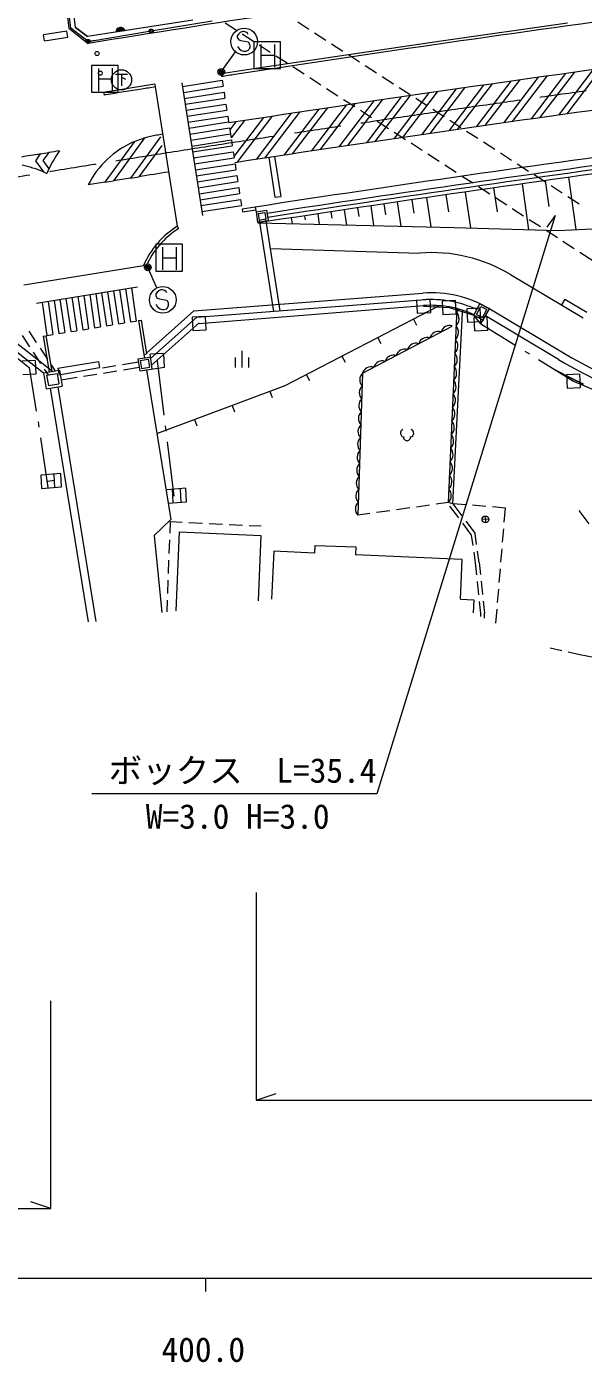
# Model space of a CAD drawing. Units: millimetres, scale not verified. Extents: x 40000 to 680000, y 20000 to 380000.
# Drawn here: x 454668 to 496202, y 198715 to 298341 of the extents above; entities that cross this region are included whole.
import ezdxf
from ezdxf.enums import TextEntityAlignment as Align

# ---------------------------------------------------------------- set-up
doc = ezdxf.new("R2010")
doc.units = ezdxf.units.MM
doc.header["$LTSCALE"] = 1000
doc.header["$PDMODE"] = 32
doc.header["$PDSIZE"] = 500
doc.linetypes.add('CHAIN', pattern=[18.5, 12, -1.5, 3.5, -1.5])
for name, color, linetype, lineweight in [('M-BGD', 7, 'Continuous', 13), ('M-BGD-EXST', 7, 'Continuous', 13), ('M-BMK', 2, 'CHAIN', 13), ('M-BMK-ROW', 30, 'Continuous', 13), ('M-STR-HTXT', 7, 'Continuous', 13), ('M-STR-STRC', 7, 'Continuous', 13), ('M-STR-STRD', 7, 'Continuous', 13), ('M-TTL-BAND', 7, 'Continuous', 13)]:
    doc.layers.add(name, color=color, linetype=linetype, lineweight=lineweight)
doc.styles.add('ＭＳ ゴシック', font='')
doc.styles.get('ＭＳ ゴシック').set_extended_font_data('MS Gothic')

msp = doc.modelspace()

# ---------------------------------------------------------------- linework, layer by layer
at = {"layer": 'M-BGD'}
for p, q in [((456659, 307977), (457810, 298228)), ((457810, 298228), (459250, 297100)), ((458306, 298292), (459213, 297602)), ((459398, 297273), (463808, 297999)), ((464104, 298047), (468515, 298773)), ((469485, 298621), (470325, 298079)), ((474893, 298700), (475733, 298157)), ((476153, 297886), (476993, 297343)), ((495030, 298606), (485608, 297272)), ((459775, 297320), (459250, 297249)), ((470745, 297807), (471585, 297265)), ((485608, 297272), (471755, 295212)), ((472005, 296993), (472845, 296451)), ((477413, 297072), (478253, 296529)), ((473265, 296180), (474105, 295637)), ((478673, 296258), (479513, 295715)), ((471755, 295212), (469185, 294817)), ((474525, 295366), (475365, 294823)), ((479933, 295444), (480773, 294901)), ((464227, 294044), (460410, 293427)), ((464227, 294044), (464259, 293846)), ((469185, 294817), (469215, 294620)), ((475785, 294552), (476625, 294009)), ((481193, 294630), (482033, 294087)), ((460410, 293427), (460442, 293240)), ((477045, 293738), (477885, 293195)), ((478305, 292924), (479145, 292381)), ((482453, 293816), (483293, 293274)), ((483713, 293002), (484552, 292460)), ((479565, 292110), (480405, 291568)), ((484972, 292188), (485812, 291646)), ((480825, 291296), (481665, 290754)), ((486232, 291374), (487072, 290832)), ((482085, 290482), (482925, 289940)), ((487492, 290561), (488332, 290018)), ((483345, 289668), (484185, 289126)), ((488752, 289747), (489592, 289204)), ((490012, 288933), (490852, 288390)), ((484605, 288855), (485445, 288312)), ((485865, 288041), (486705, 287498)), ((491272, 288119), (492112, 287576)), ((487125, 287227), (487965, 286684)), ((492532, 287305), (493372, 286762)), ((495103, 287106), (495647, 283207)), ((487391, 286011), (487779, 283329)), ((488385, 286413), (489225, 285870)), ((489512, 286316), (489767, 284533)), ((491632, 286618), (492116, 283202)), ((493368, 286863), (493639, 284935)), ((493792, 286491), (494632, 285948)), ((480337, 284978), (480556, 283503)), ((481326, 285125), (481447, 284302)), ((482315, 285271), (482583, 283456)), ((483408, 285432), (483555, 284431)), ((484502, 285592), (484822, 283404)), ((485947, 285802), (486131, 284533)), ((489645, 285599), (490485, 285056)), ((495052, 285677), (495892, 285135)), ((471726, 284889), (470746, 284730)), ((470746, 284730), (470778, 284533)), ((470778, 284533), (471758, 284691)), ((471726, 284889), (471780, 284543)), ((471780, 284543), (472570, 284664)), ((471780, 284543), (471901, 283752)), ((471951, 284417), (472445, 284493)), ((471951, 284417), (472027, 283923)), ((472027, 283923), (472521, 283999)), ((472445, 284493), (472521, 283999)), ((473576, 277144), (472521, 283999)), ((472570, 284664), (472692, 283874)), ((474403, 284085), (474471, 283644)), ((475392, 284235), (475439, 283928)), ((476381, 284385), (476500, 283597)), ((477370, 284534), (477442, 284054)), ((478358, 284682), (478528, 283550)), ((479347, 284830), (479445, 284179)), ((490905, 284785), (491745, 284242)), ((492165, 283971), (493005, 283429)), ((465897, 283451), (466003, 283281)), ((471901, 283752), (472692, 283874)), ((471909, 283703), (486555, 283364)), ((472027, 283923), (473076, 277106)), ((486555, 283364), (494318, 283138)), ((493425, 283157), (494265, 282615)), ((494318, 283138), (498701, 283364)), ((494685, 282343), (495525, 281801)), ((472861, 281792), (483986, 281455)), ((495945, 281529), (496982, 280859)), ((463384, 280527), (463567, 280447)), ((490758, 279865), (496202, 276618)), ((467150, 277151), (484216, 278464)), ((467357, 276666), (484764, 278022)), ((494830, 278019), (494574, 277590)), ((494830, 278019), (496458, 277048)), ((450445, 277478), (456610, 272620)), ((467150, 277151), (463607, 273990)), ((467534, 276209), (484290, 277536)), ((486765, 277317), (486126, 262845)), ((486462, 262760), (487190, 277017)), ((487190, 277017), (487205, 277189)), ((488039, 276817), (488491, 277675)), ((488242, 276880), (488554, 277472)), ((488490, 277676), (489199, 277302)), ((488554, 277472), (488996, 277240)), ((488556, 276172), (489199, 277302)), ((488684, 276647), (488996, 277240)), ((489222, 277289), (494854, 273929)), ((450311, 276947), (455928, 272522)), ((463010, 276422), (463207, 276454)), ((463010, 276422), (463419, 273897)), ((463207, 276454), (463617, 273928)), ((467357, 276666), (463879, 273562)), ((467541, 276248), (463961, 273059)), ((479735, 272499), (486427, 276016)), ((483525, 276523), (483754, 276079)), ((488039, 276817), (488747, 276444)), ((488242, 276880), (488684, 276647)), ((494358, 273527), (488914, 276773)), ((454323, 275305), (454876, 274472)), ((454833, 275621), (455386, 274788)), ((455905, 275257), (456102, 275289)), ((455905, 275257), (456338, 272588)), ((456102, 275289), (456535, 272620)), ((480860, 275145), (481090, 274701)), ((455152, 274056), (455705, 273223)), ((455663, 274371), (456216, 273538)), ((470714, 274167), (470714, 272917)), ((456493, 273122), (456779, 272690)), ((461321, 273039), (460334, 272879)), ((463008, 273312), (461814, 273119)), ((462966, 273559), (463856, 273703)), ((462966, 273559), (463110, 272670)), ((463138, 273435), (463730, 273531)), ((463138, 273435), (463234, 272843)), ((463419, 273897), (463617, 273928)), ((463419, 273897), (463470, 273641)), ((463730, 273531), (463826, 272939)), ((463856, 273903), (464000, 272815)), ((470214, 273667), (470214, 272917)), ((471214, 273667), (471214, 272917)), ((478195, 273768), (478425, 273323)), ((455925, 272521), (457110, 272713)), ((455928, 272522), (456120, 271337)), ((455982, 272806), (456269, 272374)), ((456155, 272356), (456945, 272484)), ((456155, 272356), (456283, 271566)), ((456945, 272484), (457073, 271694)), ((457110, 272713), (457302, 271529)), ((458424, 272163), (457231, 271970)), ((459904, 272404), (458917, 272244)), ((461385, 272644), (460398, 272484)), ((463072, 272918), (461879, 272724)), ((463110, 272670), (464952, 272956)), ((463234, 272843), (463826, 272939)), ((463605, 272751), (465418, 261575)), ((475530, 272390), (475760, 271945)), ((479735, 272499), (479379, 261903)), ((456118, 271337), (457302, 271529)), ((456283, 271566), (457073, 271694)), ((456414, 271385), (459243, 253941)), ((459846, 253969), (457006, 271481)), ((472806, 271145), (472981, 270677)), ((469997, 270093), (470172, 269625)), ((467187, 269041), (467362, 268573)), ((480276, 262029), (479379, 261903)), ((481762, 262236), (480772, 262098)), ((483248, 262443), (482257, 262305)), ((484733, 262651), (483743, 262513)), ((486126, 262845), (485228, 262720)), ((486462, 262760), (486126, 262845)), ((486221, 262581), (486880, 261701)), ((486462, 262760), (487143, 261850)), ((487433, 262681), (486462, 262760)), ((488928, 262559), (487932, 262640)), ((490398, 262439), (489427, 262518)), ((490309, 261378), (490398, 262439)), ((495866, 262265), (496616, 261265)), ((465418, 261575), (464172, 260381)), ((465361, 260556), (465394, 261432)), ((465394, 261432), (466279, 261389)), ((466778, 261364), (467777, 261315)), ((468276, 261291), (469275, 261242)), ((469774, 261218), (470773, 261169)), ((471273, 261144), (472158, 261101)), ((487179, 261301), (487838, 260421)), ((487442, 261450), (488124, 260540)), ((489147, 261606), (488648, 261581)), ((488885, 261843), (488911, 261344)), ((464172, 260381), (464753, 254637)), ((465304, 259057), (465342, 260057)), ((465832, 254769), (466065, 260665)), ((466065, 260665), (472129, 260378)), ((472129, 260378), (471936, 255513)), ((487838, 260421), (487951, 259632)), ((488243, 259710), (488124, 260540)), ((490183, 259883), (490267, 260879)), ((473108, 259211), (472937, 255635)), ((476143, 259078), (473108, 259211)), ((476170, 259650), (476143, 259078)), ((476170, 259650), (479235, 259551)), ((479235, 259551), (479206, 258943)), ((488023, 259137), (488136, 258349)), ((488434, 258386), (488315, 259215)), ((490058, 258388), (490141, 259385)), ((465248, 257558), (465285, 258558)), ((487174, 258594), (479206, 258943)), ((487029, 255646), (487174, 258594)), ((488136, 258349), (488230, 257454)), ((488434, 258386), (488528, 257482)), ((465191, 256060), (465229, 257059)), ((489932, 256893), (490016, 257890)), ((488281, 256957), (488385, 255962)), ((488580, 256985), (488684, 255990)), ((489806, 255399), (489890, 256395)), ((465139, 254684), (465172, 255560)), ((487029, 255646), (488027, 255579)), ((488027, 255579), (487980, 254611)), ((488437, 255465), (488530, 254570)), ((488736, 255493), (488830, 254589)), ((488530, 254570), (488535, 254358)), ((488839, 254220), (488830, 254589)), ((489675, 253839), (489764, 254900)), ((494588, 251794), (493729, 251992)), ((495935, 251482), (495075, 251681)), ((496981, 251294), (495935, 251482))]:
    msp.add_line(p, q, dxfattribs=at)
for points in [[(459250, 297249), (457957, 298234), (456642, 309113), (455515, 311972), (456478, 313865)], [(467075, 298826), (459213, 297602), (458306, 298292), (457717, 303282)], [(464377, 267990), (473958, 271577), (485479, 277534)], [(493949, 272839), (493965, 272831), (493981, 272822), (493996, 272813), (494012, 272805), (494028, 272796), (494044, 272787), (494060, 272779), (494076, 272770), (494091, 272761), (494107, 272753), (494123, 272744), (494139, 272736), (494155, 272727), (494171, 272719), (494187, 272710), (494203, 272701), (494218, 272693), (494234, 272684), (494250, 272676), (494266, 272667), (494282, 272659), (494298, 272650), (494314, 272642), (494330, 272633), (494346, 272625), (494362, 272616), (494378, 272608), (494393, 272599), (494409, 272591), (494425, 272582), (494441, 272574), (494457, 272565), (494473, 272557), (494489, 272549), (494505, 272540), (494521, 272532), (494537, 272523), (494553, 272515), (494569, 272507), (494585, 272498), (494601, 272490), (494617, 272481), (494633, 272473), (494649, 272465), (494665, 272456), (494681, 272448), (494697, 272440), (494713, 272431), (494729, 272423), (494745, 272415), (494761, 272406), (494777, 272398), (494793, 272390), (494809, 272382), (494825, 272373), (494841, 272365), (494857, 272357), (494873, 272349), (494889, 272340), (494905, 272332), (494921, 272324), (494937, 272316), (494953, 272307), (494969, 272299), (494985, 272291), (495001, 272283), (495017, 272275), (495033, 272266), (495049, 272258), (495065, 272250), (495082, 272242), (495098, 272234), (495114, 272226), (495130, 272218), (495146, 272209), (495162, 272201), (495178, 272193), (495194, 272185), (495210, 272177), (495226, 272169), (495243, 272161), (495259, 272153), (495275, 272145), (495291, 272137), (495307, 272129), (495323, 272121), (495339, 272112), (495355, 272104), (495372, 272096), (495388, 272088), (495404, 272080), (495420, 272072), (495436, 272064), (495452, 272056), (495468, 272048), (495485, 272041), (495501, 272033), (495517, 272025), (495533, 272017), (495549, 272009), (495565, 272001), (495582, 271993), (495598, 271985), (495614, 271977), (495630, 271969), (495646, 271961), (495663, 271953), (495679, 271945), (495695, 271938), (495711, 271930), (495727, 271922), (495744, 271914), (495760, 271906), (495776, 271898), (495792, 271891), (495808, 271883), (495825, 271875), (495841, 271867), (495857, 271859), (495873, 271852), (495890, 271844), (495906, 271836), (495922, 271828), (495938, 271820), (495955, 271813), (495971, 271805), (495987, 271797), (496003, 271789), (496020, 271782), (496036, 271774), (496052, 271766), (496069, 271759), (496085, 271751), (496101, 271743), (496117, 271736), (496134, 271728), (496150, 271720), (496166, 271713), (496183, 271705), (496199, 271697), (496215, 271690)]]:
    msp.add_lwpolyline(points, dxfattribs=at)
for centre, radius in [((463956, 298023), 150), ((463956, 298023), 120), ((463956, 298023), 100), ((459250, 297249), 150), ((459250, 297249), 120), ((459250, 297249), 100), ((459917, 296342), 150), ((460159, 294876), 150), ((488898, 261593), 250)]:
    msp.add_circle(centre, radius, dxfattribs=at)
for centre, radius, start, end in [((725782, -1365673), 1684000, 98.61912, 99.10669), ((725782, -1365673), 1680000, 97.65574, 98.7504), ((461670, 297930), 354, 17.64472, 180.0499), ((461670, 297930), 283, 19.86876, 177.82586), ((461670, 297930), 212, 23.61509, 174.07954), ((461670, 297930), 142, 31.32682, 166.36781), ((461670, 297930), 100, 41.64448, 156.05014), ((725782, -1365673), 1680000, 98.7504, 98.7845), ((725782, -1365673), 1680000, 99.08257, 99.08739), ((725782, -1365673), 1680000, 98.98969, 99.08257), ((725782, -1365673), 1680000, 98.95559, 98.98969), ((725782, -1365673), 1670000, 97.65574, 98.75035), ((725782, -1365673), 1668800, 97.67959, 98.75035), ((725782, -1365673), 1669400, 97.67967, 98.72289), ((725782, -1365673), 1669100, 97.67963, 98.72289), ((469348, 277943), 6500, 156.57417, 156.57417), ((469348, 277943), 6500, 122.06862, 156.57417), ((469348, 277943), 6300, 122.06862, 156.57417), ((484868, 269989), 11500, 59.18668, 94.39672), ((484868, 269989), 8500, 59.18668, 94.39672), ((484868, 269989), 8000, 64.91867, 94.39672), ((484868, 269989), 7570, 65.07118, 94.39672), ((486187, 276555), 744, 314.44435, 40.49736), ((486232, 277569), 744, 314.44334, 336.58027), ((486222, 275391), 658, 71.84053, 163.60794), ((486143, 275541), 744, 314.44334, 40.49776), ((484549, 274512), 658, 71.84053, 163.60794), ((485385, 274951), 658, 71.84063, 163.60729), ((486098, 274528), 744, 314.44409, 40.49757), ((482876, 273633), 658, 71.84053, 163.60794), ((483712, 274072), 658, 71.84063, 163.60729), ((486053, 273514), 744, 314.44334, 40.49776), ((514387, 307107), 38500, 239.18668, 276.47707), ((481203, 272753), 658, 71.84096, 163.60751), ((482039, 273193), 658, 71.84091, 163.60675), ((486008, 272500), 744, 314.4436, 40.49755), ((514387, 307107), 39100, 239.18668, 262.42645), ((480199, 272002), 681, 132.99856, 223.15548), ((480366, 272314), 658, 71.84106, 163.60686), ((480166, 271038), 681, 132.99837, 223.15562), ((485963, 271486), 744, 314.44409, 40.49757), ((480134, 270075), 681, 132.99833, 223.1563), ((485919, 270473), 744, 314.44334, 40.49776), ((480102, 269112), 681, 132.99837, 223.15562), ((485874, 269459), 744, 314.44334, 40.49776), ((480069, 268149), 681, 132.99856, 223.15548), ((482849, 268031), 299, 113.44836, 257.2818), ((483250, 268031), 299, 282.7182, 66.55164), ((485829, 268445), 744, 314.44409, 40.49757), ((480037, 267185), 681, 132.99837, 223.15562), ((483049, 267723), 267, 176.52859, 3.47141), ((485784, 267431), 744, 314.4436, 40.49755), ((480005, 266222), 681, 132.99856, 223.15548), ((485740, 266417), 744, 314.44409, 40.49757), ((479972, 265259), 681, 132.99837, 223.15562), ((485695, 265404), 744, 314.44334, 40.49776), ((479940, 264295), 681, 132.99856, 223.15548), ((485650, 264390), 744, 314.44334, 40.49776), ((479908, 263332), 681, 132.99837, 223.15562), ((485605, 263376), 744, 314.44435, 40.49736), ((479875, 262369), 681, 132.99856, 223.15548)]:
    msp.add_arc(centre, radius, start, end, dxfattribs=at)
at = {"layer": 'M-BGD-EXST'}
for p, q in [((461291, 294793), (462191, 294793)), ((461741, 294793), (461741, 293930)), ((461741, 294568), (462041, 294418))]:
    msp.add_line(p, q, dxfattribs=at)
msp.add_circle((461741, 294380), 750, dxfattribs=at)
at = {"layer": 'M-BMK'}
msp.add_arc((725782, -1365673), 1675000, 96.1427, 100.68037, dxfattribs=at)
at = {"layer": 'M-BMK-ROW'}
for p, q in [((483765, 277970), (483817, 276971)), ((484816, 277023), (484764, 278022)), ((483817, 276971), (484816, 277023)), ((484290, 277496), (486198, 277400)), ((486671, 277925), (485673, 277874)), ((485673, 277874), (485724, 276875)), ((486198, 277400), (488039, 276817)), ((486723, 276927), (486671, 277925)), ((488513, 277342), (487514, 277290)), ((487514, 277290), (487566, 276292)), ((488564, 276343), (488513, 277342)), ((450423, 276421), (454854, 272930)), ((468014, 276734), (467016, 276682)), ((467016, 276682), (467067, 275683)), ((468066, 275735), (468014, 276734)), ((485724, 276875), (486723, 276927)), ((487566, 276292), (488564, 276343)), ((489029, 276697), (488031, 276646)), ((488031, 276646), (488082, 275647)), ((488556, 276172), (488039, 276817)), ((488556, 276172), (491160, 274563)), ((489081, 275699), (489029, 276697)), ((467067, 275683), (468066, 275735)), ((488082, 275647), (489081, 275699)), ((491840, 274142), (492180, 273932)), ((455327, 273455), (454329, 273403)), ((455379, 272456), (455327, 273455)), ((464901, 273955), (463902, 273903)), ((464927, 269368), (464427, 273430)), ((464952, 272956), (464901, 273955)), ((492861, 273512), (495465, 271902)), ((454380, 272405), (455379, 272456)), ((454854, 272930), (455385, 269656)), ((495938, 272428), (494939, 272376)), ((494939, 272376), (494991, 271377)), ((495990, 271429), (495938, 272428)), ((494991, 271377), (495990, 271429)), ((495465, 271902), (498833, 270472)), ((455513, 268866), (455577, 268471)), ((465074, 268177), (465025, 268574)), ((455705, 267682), (456256, 263963)), ((465672, 263321), (465172, 267383)), ((457203, 265013), (455711, 264881)), ((457255, 264014), (457203, 265013)), ((455711, 264881), (455762, 263883)), ((455762, 263883), (457255, 264014)), ((456729, 264488), (456236, 264408)), ((456761, 263934), (456709, 264933)), ((466530, 263909), (465147, 263795)), ((465531, 263857), (465583, 262859)), ((466197, 262848), (466145, 263846)), ((466582, 262910), (466530, 263909)), ((465198, 262796), (466582, 262910))]:
    msp.add_line(p, q, dxfattribs=at)
at = {"layer": 'M-STR-HTXT'}
for p, q in [((494106, 284250), (480783, 241113)), ((494106, 284250), (493493, 283393)), ((480783, 241113), (459533, 241113)), ((471780, 233767), (471780, 218267)), ((456476, 210183), (456476, 225683)), ((471780, 218267), (473280, 218767)), ((471780, 218267), (547084, 218267)), ((456476, 210183), (454976, 210683)), ((429919, 210183), (456476, 210183))]:
    msp.add_line(p, q, dxfattribs=at)
at = {"layer": 'M-STR-STRC'}
for p, q in [((470602, 297917), (470485, 297807)), ((470762, 297974), (470602, 297917)), ((470879, 297974), (470762, 297974)), ((471032, 297922), (470879, 297974)), ((471151, 297863), (471032, 297922)), ((470485, 297807), (470377, 297652)), ((470377, 297652), (470377, 297537)), ((470377, 297537), (470488, 297369)), ((470488, 297369), (470647, 297317)), ((470647, 297317), (471201, 297204)), ((471201, 297758), (471151, 297863)), ((471201, 297204), (471304, 297045)), ((471304, 297045), (471306, 296815)), ((473619, 297222), (471619, 297222)), ((471619, 297222), (471619, 295222)), ((472159, 295307), (472159, 297007)), ((473150, 297018), (473150, 295313)), ((473619, 295222), (473619, 297222)), ((469185, 294967), (470242, 296479)), ((470488, 296770), (470434, 296874)), ((470596, 296606), (470488, 296770)), ((470708, 296548), (470596, 296606)), ((470863, 296494), (470708, 296548)), ((470985, 296494), (470863, 296494)), ((471147, 296545), (470985, 296494)), ((471257, 296658), (471147, 296545)), ((471306, 296815), (471257, 296658)), ((472159, 296222), (473150, 296222)), ((461501, 295448), (459501, 295448)), ((459501, 295448), (459501, 293448)), ((460042, 293533), (460042, 295233)), ((461033, 295243), (461033, 293539)), ((461501, 293448), (461501, 295448)), ((471619, 295222), (473619, 295222)), ((460042, 294448), (461033, 294448)), ((459501, 293448), (461501, 293448)), ((466294, 282111), (464294, 282111)), ((464294, 282111), (464294, 280111)), ((466294, 280111), (466294, 282111)), ((464834, 280196), (464834, 281896)), ((464834, 281111), (465826, 281111)), ((465826, 281907), (465826, 280202)), ((464375, 278861), (463709, 280391)), ((464294, 280111), (466294, 280111)), ((464411, 278541), (464303, 278386)), ((464303, 278386), (464303, 278271)), ((464303, 278271), (464413, 278103)), ((464528, 278651), (464411, 278541)), ((464413, 278103), (464573, 278051)), ((464688, 278708), (464528, 278651)), ((464573, 278051), (465126, 277939)), ((464805, 278708), (464688, 278708)), ((464958, 278656), (464805, 278708)), ((465077, 278598), (464958, 278656)), ((465126, 278492), (465077, 278598)), ((464413, 277504), (464359, 277608)), ((464521, 277340), (464413, 277504)), ((464634, 277282), (464521, 277340)), ((464789, 277228), (464634, 277282)), ((464910, 277228), (464789, 277228)), ((465072, 277280), (464910, 277228)), ((465183, 277392), (465072, 277280)), ((465126, 277939), (465230, 277779)), ((465232, 277549), (465183, 277392)), ((465230, 277779), (465232, 277549))]:
    msp.add_line(p, q, dxfattribs=at)
for centre, radius in [((470898, 297234), 1000), ((469185, 294967), 150), ((469185, 294967), 120), ((469185, 294967), 90), ((469185, 294967), 60), ((469185, 294967), 30), ((469185, 294967), 20), ((463709, 280391), 150), ((463709, 280391), 120), ((463709, 280391), 90), ((463709, 280391), 60), ((463709, 280391), 30), ((463709, 280391), 20), ((464824, 277968), 1000)]:
    msp.add_circle(centre, radius, dxfattribs=at)
for p in [(469185, 294967), (463709, 280391)]:
    msp.add_point(p, dxfattribs=at)
at = {"layer": 'M-STR-STRD'}
for p, q in [((457656, 298009), (455925, 297728)), ((457727, 297564), (457656, 298009)), ((455993, 297283), (455925, 297728)), ((455993, 297283), (457727, 297564)), ((495511, 294937), (492939, 291556)), ((496916, 295132), (494343, 291750)), ((497546, 295218), (494974, 291837)), ((466241, 294157), (467789, 284253)), ((466283, 293886), (469258, 294351)), ((466357, 293442), (469326, 293904)), ((469258, 294348), (469326, 293904)), ((488759, 293990), (486167, 290583)), ((489390, 294076), (486802, 290675)), ((490802, 294280), (488213, 290878)), ((491432, 294366), (488848, 290969)), ((492842, 294567), (490269, 291185)), ((493473, 294653), (490901, 291272)), ((494880, 294851), (492307, 291469)), ((464259, 293846), (465897, 283451)), ((466422, 292996), (469395, 293461)), ((466495, 292553), (469463, 293014)), ((469395, 293459), (469463, 293014)), ((482619, 293104), (480015, 289682)), ((483250, 293190), (480653, 289776)), ((484668, 293402), (482068, 289985)), ((485299, 293488), (482705, 290079)), ((486715, 293698), (484119, 290286)), ((487345, 293784), (484755, 290378)), ((466564, 292108), (469532, 292569)), ((466633, 291664), (469600, 292125)), ((469532, 292569), (469600, 292125)), ((475031, 291967), (472422, 288536)), ((476459, 292191), (473843, 288754)), ((477089, 292277), (474483, 288851)), ((478514, 292498), (475903, 289066)), ((479145, 292584), (476542, 289162)), ((480568, 292802), (477960, 289375)), ((481198, 292888), (478598, 289471)), ((466702, 291219), (469669, 291680)), ((466771, 290774), (469737, 291235)), ((469669, 291680), (469737, 291235)), ((470270, 291241), (469826, 290658)), ((470910, 291340), (469921, 290040)), ((472340, 291568), (470133, 288666)), ((472971, 291654), (470358, 288219)), ((474401, 291881), (471781, 288438)), ((463456, 290040), (461135, 286845)), ((464644, 290119), (462413, 287049)), ((462648, 289744), (463456, 290040)), ((466840, 290330), (469806, 290790)), ((466909, 289885), (469874, 290346)), ((469806, 290790), (469921, 290040)), ((455680, 288849), (456307, 288952)), ((456307, 288952), (455877, 288352)), ((462702, 289768), (460505, 286745)), ((464743, 289490), (463042, 287149)), ((466978, 289440), (469943, 289901)), ((467047, 288996), (470011, 289456)), ((467116, 288551), (470080, 289011)), ((469943, 289901), (470011, 289456)), ((470080, 289011), (470148, 288567)), ((455680, 288848), (455317, 288342)), ((455317, 288342), (455931, 287510)), ((455877, 288352), (456330, 287738)), ((467185, 288106), (470148, 288567)), ((467254, 287662), (470216, 288122)), ((470216, 288122), (470285, 287677)), ((472724, 288583), (473177, 285617)), ((473169, 288651), (473622, 285685)), ((455931, 287510), (456164, 287386)), ((456327, 287730), (456164, 287386)), ((462413, 287049), (463042, 287149)), ((467323, 287217), (470285, 287677)), ((467393, 286772), (470353, 287232)), ((470353, 287232), (470422, 286788)), ((460505, 286745), (461135, 286844)), ((467462, 286328), (470422, 286788)), ((467531, 285883), (470490, 286343)), ((470490, 286343), (470559, 285898)), ((467600, 285438), (470559, 285898)), ((467669, 284994), (470627, 285453)), ((467738, 284549), (470696, 285008)), ((470627, 285453), (470696, 285008)), ((473177, 285617), (473622, 285685)), ((454448, 279077), (463384, 280527)), ((455388, 277710), (462924, 278933)), ((457150, 277996), (457514, 275523)), ((457594, 278068), (457959, 275595)), ((458036, 278160), (458403, 275667)), ((458483, 278212), (458847, 275739)), ((458926, 278291), (459291, 275811)), ((459371, 278356), (459736, 275883)), ((459816, 278428), (460180, 275955)), ((460260, 278500), (460624, 276027)), ((460704, 278573), (461068, 276099)), ((461148, 278645), (461513, 276171)), ((461593, 278717), (461957, 276243)), ((462037, 278789), (462401, 276315)), ((462481, 278861), (462845, 276387)), ((455817, 277780), (456182, 275306)), ((456262, 277852), (456626, 275378)), ((456706, 277924), (457070, 275450)), ((460624, 276027), (461068, 276099)), ((461513, 276171), (461957, 276243)), ((462401, 276315), (462845, 276387)), ((456182, 275306), (456626, 275378)), ((457071, 275451), (457514, 275523)), ((457977, 275598), (458403, 275667)), ((458847, 275739), (459291, 275811)), ((459736, 275883), (460180, 275955)), ((456999, 272880), (460035, 273373)), ((460035, 273373), (460107, 272928)), ((456999, 272880), (457071, 272436)), ((457071, 272365), (460107, 272928))]:
    msp.add_line(p, q, dxfattribs=at)
for centre, radius, start, end in [((725782, -1365673), 1676500, 97.65574, 98.78454), ((725782, -1365673), 1673500, 97.65574, 98.7846), ((465424, 283400), 6925, 98.9719, 106.50892), ((476666, 212616), 78597, 98.6721, 99.02008), ((725782, -1365673), 1676425, 99.22252, 99.25008), ((465424, 283400), 10075, 145.67704, 154.54486), ((465424, 283400), 6925, 113.63211, 153.02099), ((725782, -1365673), 1676425, 99.27179, 99.32007), ((452085, 278198), 10075, 67.5591, 77.1835), ((725782, -1365673), 1673575, 99.05426, 99.09855), ((725782, -1365673), 1673575, 98.95559, 99.03245), ((725782, -1365673), 1673575, 99.12038, 99.16382)]:
    msp.add_arc(centre, radius, start, end, dxfattribs=at)
at = {"layer": 'M-TTL-BAND'}
for p, q in [((40000, 205000), (579000, 205000)), ((468000, 205000), (468000, 204000))]:
    msp.add_line(p, q, dxfattribs=at)

# ---------------------------------------------------------------- texts
at = {"layer": 'M-STR-HTXT', "style": 'ＭＳ ゴシック'}
for s, p in [(' ボックス\u3000L=35.4', (470158, 242863)), ('W=3.0 H=3.0', (470414, 239434))]:
    msp.add_text(s, height=1833, dxfattribs=at).set_placement(p, align=Align.MIDDLE_CENTER)
at = {"layer": 'M-TTL-BAND', "style": 'ＭＳ ゴシック'}
msp.add_text('400.0', height=1833, dxfattribs=at).set_placement((467844, 198195), align=Align.BOTTOM_CENTER)

doc.saveas('drawing.dxf')
